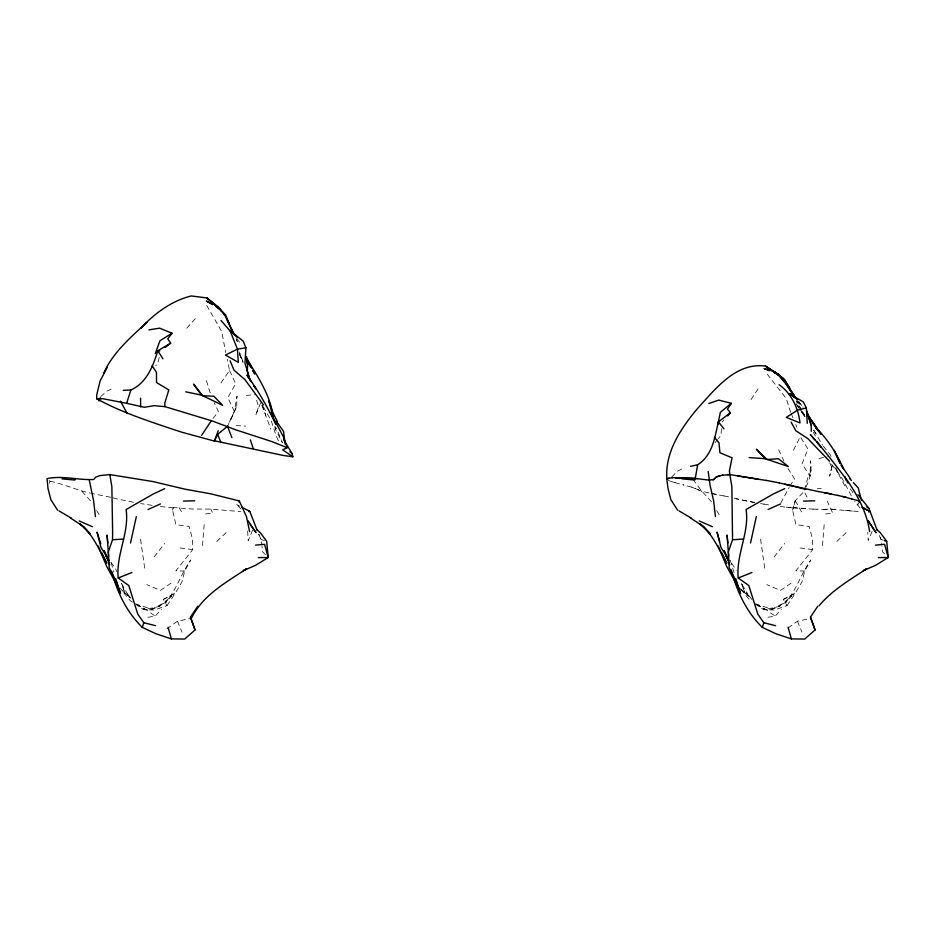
<?xml version="1.0" encoding="UTF-8"?>
<svg xmlns="http://www.w3.org/2000/svg" width="935" height="935" viewBox="0 0 935 935"><rect width="100%" height="100%" fill="white"/><g stroke="black" fill="none" stroke-linecap="round" stroke-linejoin="round"><path stroke-width="0.7" stroke-dasharray="4.67 3.51" d="M236.742 406.246L237.011 396.159L234.369 411.377L227.485 426.278L236.742 406.246L230.863 419.616M204.169 524.629L202.311 547.489M824.179 524.629L822.321 547.489M721.493 428.744L720.885 435.453L718.337 438.597M793.441 450.179L800.266 436.692L807.91 448.94L802.101 463.818L810.061 476.382L810.493 460.85C812.223 469.873 810.014 478.79 806.075 486.913M832.068 465.712L829.661 476.184L832.279 465.466M159.231 357.439L157.629 363.902L155.689 365.772M135.283 603.87L151.786 609.234L166.336 601.719L159.266 606.499L143.663 609.702L151.786 609.234L159.266 606.499L171.713 595.934L165.483 602.596C176.516 590.078 181.098 573.552 190.787 559.995L184.744 571.051L182.056 581.722L175.196 593.374L163.309 599.417L167.003 605.623L154.31 610.017L143.663 609.702L136.942 605.179M755.305 603.87L771.796 609.234L786.347 601.719L779.287 606.499L763.673 609.702L771.796 609.234L779.287 606.499L791.735 595.934L785.494 602.596C796.538 590.078 801.12 573.552 810.797 559.995L804.754 571.051L802.066 581.722L795.206 593.374L783.331 599.417L787.013 605.623L774.32 610.017L763.673 609.702L755.831 604.431M184.744 571.051L175.85 570.853L192.727 549.64L192.516 539.098L189.104 526.44L175.885 524.652L172.578 510.265L173.291 507.53L193.042 509.061L210.843 509.096L240.727 511.62M804.754 571.051L795.872 570.853L812.737 549.64L812.527 539.098L809.126 526.44L795.895 524.652L792.599 510.265L793.301 507.53L813.193 509.166M780.281 506.49L793.336 507.985L796.036 497.35M172.578 510.265L173.291 507.53M792.599 510.265L795.229 500.763L804.088 491.424L808.424 499.594M804.474 490.033L807.887 477.469L811.089 470.609M793.336 507.985L805.643 508.523M49.321 483.266L50.058 481.209L49.158 480.648M260.596 402.74L255.758 415.222L258.504 406.97L256.622 400.145M252.602 530.087L248.207 540.652L247.67 531.115M872.074 531.407L868.229 540.652L867.762 532.482M780.772 503.053L789.128 487.462M789.888 486.212L794.493 478.767L785.68 464.847M167.003 605.623L175.196 593.374M787.013 605.623L795.206 593.374M751.015 399.642L759.746 386.389M220.952 382.918L229.542 370.494L227.334 359.449M213.051 418.448L218.369 411.493L214.244 402.704M154.135 556.944L164.642 543.469M774.145 556.944L784.652 543.469M714.948 442.781L717.496 439.637M186.778 328.208L197.332 316.334M147.87 617.275L155.198 616.13L161.474 609.106M767.88 617.275L775.208 616.13L781.496 609.106M722.089 422.047L723.947 419.979M671.739 477.014L677.454 471.182L684.712 467.558M216.721 541.47L228.315 530.601M836.731 541.47L848.337 530.601M241.078 509.026L236.812 504.573L238.32 503.638M100.758 396.592L106.695 391.181L113.86 388.154M166.909 628.869L177.428 621.202L191.406 618.327M788.088 628.016L797.438 621.202L811.416 618.327M171.07 583.218L160.423 590.406L146.83 584.644M791.092 583.218L780.444 590.406L766.852 584.644M856.986 504.433L858.33 503.638M858.47 503.743L857.278 504.923M163.309 599.417L174.623 593.503M783.331 599.417L794.633 593.503M819.048 458.547L827.241 456.432M817.283 488.736L821.246 488.292M205.642 513.923L212.748 513.198L210.843 509.096M825.652 513.923L832.758 513.198L827.288 501.16M246.256 395.365L255.115 394.687M823.326 509.376L831.005 509.201L852.416 511.071M826.33 509.435L816.956 509.189M813.053 509.061L817.096 509.294M845.369 510.393L860.878 511.725M236.052 425.577L245.8 426.115M830.864 509.096L835.306 509.528M786.195 507.144L793.196 507.892M173.185 507.892L160.271 506.49M800.103 547.957L812.737 549.64M180.093 547.957L192.727 549.64M763.86 504.082L770.931 505.239M152.171 505.344L140.612 503.579M760.622 503.579L764 504.187M724.064 495.994L711.769 493.458M723.924 495.889L730.773 497.35M110.622 497.245L91.747 493.458M711.897 493.563L718.536 494.989M709.092 492.944L701.005 491.027M50.058 481.209C63.872 484.108 76.658 490.092 90.344 493.154M682.585 484.704L683.765 485.09M691.713 487.147L683.216 484.856M734.162 498.168L736.64 498.881A93.161 9.163 8.5 0 0 755.059 502.621M112.971 497.852L116.489 498.776A93.161 9.163 8.5 0 0 134.909 502.516M675.035 482.659L682.725 484.809M675.175 482.764L669.179 480.648M702.056 491.401L696.633 489.017M883.306 540.185L881.039 539.437L879.344 535.603M695.336 488.584L699.555 490.372M264.418 540.57L261.029 539.437L258.761 534.317M691.573 487.041L695.465 488.689M239.687 506.162L236.812 504.573M756.52 604.524L766.221 609.807L775.208 616.13M136.498 604.524L146.211 609.807L155.198 616.13M756.135 604.045L766.221 609.807M136.124 604.045L146.211 609.807M670.208 481.315L668.174 480.017M132.454 602.163L130.21 600.656L121.679 590.289M738.884 587.519L748 595.782L739.994 588.208M121.901 590.277L127.978 595.782L119.972 588.208M860.13 508.067L854.73 501.218M797.613 400.799L803.048 407.228M884.568 553.8L882.722 551.942L881.974 546.379M265.47 554.724L262.712 551.942L261.964 546.379M711.547 501.838L700.911 490.139L692.543 478.697M81.906 491.296L91.525 501.838M798.922 401.688L802.978 407.111M740.847 589.249L750.232 600.656M823.361 446.17L830.338 454.854L831.215 457.157M751.833 599.428L746.644 592.778L749.543 597.769L741.326 582.961L744.821 592.673L741.548 583.393M130.958 598.318L126.622 592.778L129.521 597.769L121.316 582.961L124.799 592.673L121.538 583.393M731.684 563.349L736.242 570.303M110.821 562.262L115.04 567.72L116.817 571.601M831.577 464.263L841.442 477.072L851.762 496.614M236.777 338.505L240.155 342.993M767.238 374.129L786.253 398.567L790.648 412.277M850.231 488.783L853.526 493.481M797.099 400.87L799.39 404.165L797.204 400.624M796.071 403.675L799.343 408.42M800.15 409.6L804.942 416.613M796.877 404.878L805.351 417.77M813.789 430.31L822.613 445.235M813.66 430.1L815.951 433.746M801.786 410.266L796.141 400.811L805.187 416.94M716.713 510.592L720.406 516.833M96.702 510.592L100.396 516.833M795.229 500.763L802.452 513.42M179.111 507.635L182.442 513.42M263.308 406.783L271.22 420.645L276.257 436.201L279.179 442.395M834.967 467.442L845.836 487.638M813.345 432.414L815.367 436.026M802.487 411.458L805.105 416.18M206.705 305.418L221.817 331.738L225.674 352.518M274.913 426.477L275.603 429.738L282.37 442.594L276.304 427.914M239.453 354.307L242.597 360.618M236.064 338.902L237.35 341.509L236.181 338.938M239.337 354.143L242.948 361.483L239.372 351.957M836.077 468.295L839.174 474.816M234.369 411.377L227.824 397.644L235.667 383.747L229.542 370.494M778.586 449.712L783.916 461.072M879.344 535.451L881.039 539.437L881.787 544.988M258.761 534.119L261.029 539.437L261.777 544.988M791.174 413.504L793.231 418.389M797.438 621.202L801.985 632.095M177.428 621.202L181.974 632.095M829.777 462.813L831.811 467.921M261.823 405.194L270.881 429.165M795.802 424.502L796.795 427.213M239.746 353.231L243.1 362.581M262.349 405.287L265.739 415.409M730.317 560.275L734.267 573.389M111.148 562.812L113.883 572.033M206.425 380.615L210.492 393.787M275.03 426.968L275.603 429.738M760.576 539.203L764.818 568.983M140.554 539.203L144.808 568.983M754.919 502.516A93.161 9.163 8.5 0 1 736.511 498.776"/><path stroke-width="1.4" d="M231.892 437.627L227.485 426.278L217.598 434.459L214.372 441.075L182.454 432.379A93.161 7.55 15.9 0 1 159.651 424.817C138.111 417.571 116.443 409.612 96.679 398.777L96.702 395.096L100.15 380.849L107.315 367.268M115.741 578.8L120.545 593.456L115.426 579.735L109.173 567.697L108.343 551.814L112.527 539.775L112.632 532.541L111.861 486.703L109.827 474.583L100.033 475.576L95.826 477.107L93.745 479.48C78.376 480.345 62.423 475.284 47.066 478.626L48.024 488.666L50.864 499.722L57.631 510.229M735.751 578.8L740.555 593.456L735.448 579.735L729.195 567.697L728.365 551.814L732.549 539.775L731.871 486.703L729.838 474.583L727.535 474.548M155.584 625.69L143.815 622.722L137.772 614.096L128.785 585.52L118.219 578.005C115.858 554.502 129.533 532.868 126.096 509.505L153.282 493.996L164.7 488.643M775.594 625.69L763.825 622.722L757.794 614.096L748.806 585.52L738.229 578.005C735.868 554.502 749.554 532.868 746.107 509.505L773.303 493.996L784.71 488.643M246.478 356.632L247.588 364.977L247.343 371.324L249.855 379.563L244.947 363.283L245.917 347.808L243.17 341.065L230.092 330.897L220.987 320.483M239.266 502.375L239.313 500.938L210.831 493.844L185.153 489.204L152.802 481.537L109.827 474.583M859.277 502.375L859.335 500.938M859.417 502.481L859.464 501.043L851.715 498.916M75.104 478.428L74.812 480.041L62.084 478.872M697.136 478.732L695.114 478.428L694.834 480.041L682.094 478.872M708.894 403.499L718.711 400.11L731.345 403.312L727.442 409.156L730.434 412.767L718.372 421.837C714.702 437.638 712.61 455.216 697.65 464.8L695.254 478.533L672.171 477.621M136.311 516.646L130.514 543.001M756.322 516.646L750.536 543.001M717.87 424.373L720.359 412.3L731.345 403.312M96.679 398.777L103.037 398.754L126.646 403.312L130.853 390.024C146.83 382.719 152.919 366.368 157.816 350.765L170.708 343.157L167.774 338.844L171.993 333.246L159.569 328.162L148.934 329.88M197.764 606.219L190.448 617.147L195.041 629.956L184.709 639.049L171.35 638.897L156.016 633.801L142.33 627.397L143.815 622.722M817.774 606.219L810.47 617.147L815.063 629.956L804.731 639.049L791.372 638.897L776.038 633.801L762.352 627.397L763.825 622.722M155.303 353.547L159.955 340.737L171.993 333.246M214.372 441.075L218.264 430.743M99.005 400.916L100.326 397.667M103.738 373.194C112.819 352.53 130.701 337.395 146.912 322.306L140.671 328.314C154.509 313.529 171.304 300.953 191.243 295.951L206.974 297.949L219.982 308.877L221.49 311.308M251.468 382.111L246.957 375.251C258.212 390.444 267.48 407.286 275.907 424.245L270.495 412.569L283.445 436.89L287.15 447.701L282.674 449.828L292.807 456.771L292.047 453.452L283.726 439.742M191.406 618.327C202.638 595.186 226.048 582.458 246.583 568.784L243.357 570.642L255.419 565.371L268.24 557.517L266.685 541.318L260.538 533.032L256.506 529.198M201.563 435.441L211.287 420.762M727.652 415.865L730.434 412.767M819.072 605.775C832.103 590.16 849.845 579.852 866.605 568.784L863.367 570.642L875.44 565.371L888.25 557.517L886.696 541.318L880.548 533.032L876.516 529.198M165.226 347.493L170.708 343.157M714.118 479.129L716.572 476.733L722.872 475.038M722.147 475.26L729.978 474.688L729.382 471.123L732.047 457.799L719.927 452.762L718.968 442.839L714.469 437.335M148.034 509.528L160.423 503.953M768.044 509.528L780.444 503.953M118.219 578.005L131.882 572.524M738.229 578.005L751.904 572.524M720.184 475.681L715.976 477.212L713.756 479.48L709.314 480.087M667.087 478.626L672.312 477.727M669.191 478.112L666.76 478.989L668.046 488.666L670.886 499.722L677.653 510.229M248.558 511.609L249.738 511.27L257.067 530.133M868.58 511.609L869.749 511.27M868.72 511.714L869.889 511.363L864.7 508.652M807.267 423.31L806.367 407.94L797.684 410.079L786.277 417.372L799.986 422.947C798.455 408.163 791.407 393.483 779.124 384.741M712.856 479.819L713.896 479.585M690.521 466.32L697.65 464.8M245.917 347.808L237.455 349.117L225.44 355.031L238.296 362.371L237.455 349.117L230.092 330.897L235.281 335.677M255.524 545.117L264.593 544.345L268.24 557.517L258.294 557.599M875.534 545.117L884.603 544.345L888.25 557.517L878.304 557.599M112.527 539.775L123.455 539.051M732.549 539.775L743.477 539.051M123.198 390.304L130.853 390.024M292.807 456.771L283.2 455.45L214.664 440.841M183.424 501.09L194.69 500.821M803.434 501.09L814.701 500.821M675.152 477.738L695.114 478.428M159.838 350.906L157.816 350.765L162.97 358.841M749.134 457.566L765.146 458.699L788.31 466.53L778.446 458.734L766.957 459.506L756.415 449.221L765.146 458.699M126.646 403.312L144.422 407.274L154.205 405.65L164.969 406.655L212.385 421.019L236.403 430.03L271.875 441.589L287.15 447.701M696.996 478.626L709.443 480.193M758.227 479.234L729.838 474.583M766.455 480.485L737.505 475.88M805.701 489.379L795.101 486.691M818.242 491.565L784.968 484.155M766.314 480.38L772.953 481.642M824.039 492.605L837.713 495.445M830.981 493.949L818.102 491.471M772.824 481.537L779.264 482.927M185.714 391.823L201.504 395.108L222.717 405.358L213.881 396.265L202.661 395.727L193.58 384.156L201.504 395.108M837.573 495.34L846.175 497.397M779.135 482.822L793.347 486.329M842.54 496.392L851.855 499.021M884.44 540.57L886.696 541.318M769.388 370.763L764.082 368.589L772.158 370.739L778.68 374.561L780.503 376.782M774.694 372.936L778.68 374.561L765.414 366.041C735.728 362.254 715.544 388.867 697.603 408.431C681.007 428.23 664.75 452.049 666.9 479.094M861.953 507.319L864.045 508.243M241.943 507.319L249.738 511.27M699.251 520.935L712.376 526.697M79.23 520.935L92.355 526.697M212.537 304.623L206.343 301.082L214.524 304.611L219.982 308.877L216.254 306.75M678.997 510.884L691.245 518.083M58.975 510.884L71.224 518.083M866.803 507.015L868.931 508.313L877.077 530.133M866.932 510.078L863.905 508.137M794.808 397.574C788.193 387.908 783.261 376.186 772.158 370.739L784.535 379.493L795.112 397.539M779.93 375.601L765.414 366.041L783.098 378.149L789.643 387.896L786.908 384.565M690.124 517.756L703.774 526.721L710.413 534.037L699.894 523.729C712.599 533.78 718.863 549.464 726.834 563.127L721.855 552.83M70.113 517.756L83.753 526.721L90.391 534.037L79.884 523.729C92.588 533.78 98.841 549.464 106.824 563.127L101.845 552.83M289.92 451.745L292.047 453.452M220.064 309.286L206.974 297.949L220.064 309.286L213.332 302.975L223.43 312.664L224.669 315.072M793.558 396.732L790.507 393.682L797.719 399.514L789.117 393.623L803.294 401.921L806.367 407.94M230.863 330.663L237.455 337.558M849.494 478.428L851.446 480.532M853.386 482.635L858.236 487.906L861.451 500.295M829.509 461.235L807.782 438.55L795.825 430.731L791.139 422.152M814.853 439.812L810.341 434.623C823.758 449.256 835.668 465.338 847.823 481.151C858.026 496.427 867.119 513.233 869.597 531.653M816.652 441.893L821.164 447.082L816.886 441.928M795.253 397.457L786.44 384.53L778.165 374.643M762.352 627.397C746.294 611.771 736.862 591.387 731.287 569.953M142.33 627.397C126.692 612.063 117.12 592.287 111.674 571.273M858.003 494.697L868.931 508.313M718.372 421.837L723.959 428.838M728.307 558.99L720.978 547.466L717.051 532.12L719.634 541.4M108.296 558.99L100.957 547.466L97.03 532.12L100.793 543.866M226.469 317.666L220.461 309.649L214.524 304.611L225.592 314.885L232.207 331.083L234.591 334.66M807.221 414.322L819.177 431.479L815.694 427.447L807.606 414.988L821.14 434.214L815.694 427.447C827.732 439.298 836.767 453.475 843.51 468.879L841.114 465.116L850.593 478.942M250.171 524.523L255.991 532.611L248.079 520.737M728.003 558.826L725.782 555.706L728.751 560.568M107.993 558.826L105.76 555.706L108.74 560.568M276.842 421.907L283.515 431.351L285.128 444.09M263.495 404.937L244.9 379.563L233.984 370.167L230.115 360.781M127.242 413.539L120.451 401.173M152.136 365.784L156.461 372.282L156.507 382.555L168.838 389.895L164.805 403.02L164.969 406.655M253.736 385.536L255.991 388.96L253.689 385.442M227.521 321.044L229.028 323.475L225.919 317.479M795.743 398.252L792.109 392.338L794.972 397.352M252.766 370.482L254.776 374.012L252.917 370.517M246.653 358.222C257.861 377.237 271.08 395.68 273.242 418.401M737.236 585.439L726.659 566.376L718.267 546.04M117.214 585.439L106.648 566.376L98.245 546.04M246.104 357.287L251.667 368.203M239.313 500.938L246.56 516.868L249.587 531.653M277.508 421.767L272.19 411.143L268.906 401.068L272.681 415.701M847.905 482.998L844.913 476.862L846.28 480.45M727.091 556.816L724.076 550.621L729.651 564.67M108.881 560.544L104.054 550.621L109.64 564.67M248.546 362.394L250.755 366.952L246.63 358.374M227.263 320.471L232.207 331.083M231.471 328.652L233.82 333.795M810.002 419.044L806.624 411.096L811.253 425.296L811.276 431.292M217.598 434.459L220.707 441.928M810.47 617.147L815.063 629.956M190.448 617.147L195.041 629.956M250.381 439.882L253.198 448.484M808.53 416.881L811.253 425.296M788.065 627.186L791.372 638.897M168.043 627.186L171.35 638.897M246.326 358.28L247.588 364.977M708.169 471.509L710.121 485.616L713.639 500.844L715.45 516.623M89.293 480.087L93.617 500.844L95.428 516.623M727.851 543.025L727.103 535.042L728.646 556.302M107.829 543.025L107.081 535.042L108.635 556.302M140.566 398.193L140.671 406.947M876.001 532.611L868.101 520.737L876.001 532.611M836.533 455.45L834.16 450.202L840.097 463.374L836.533 455.45"/></g></svg>
